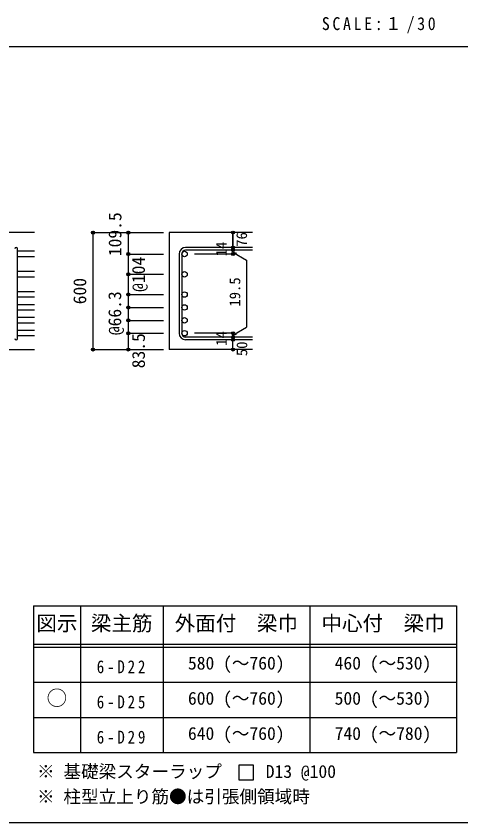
# Model space of a CAD drawing. Units: millimetres at full size, sheet at 1:30, with parts at other scales. Extents: x -5973 to 5954, y -4195 to 4201.
# Drawn here: x 1359 to 3633, y -4195 to -67 of the extents above; entities that cross this region are included whole.
import ezdxf
from ezdxf.enums import TextEntityAlignment as Align

# ---------------------------------------------------------------- set-up
doc = ezdxf.new("R2010")
doc.units = ezdxf.units.MM
doc.header["$LTSCALE"] = 30
doc.header["$PDMODE"] = 32
doc.header["$PDSIZE"] = 15
for name, color, linetype in [('0-1', 2, 'Continuous'), ('0-5', 7, 'Continuous'), ('0-6', 7, 'Continuous'), ('0-D', 4, 'Continuous'), ('6-7_文字', 7, 'Continuous'), ('6-E_枠', 7, 'Continuous'), ('F-0_枠', 6, 'Continuous')]:
    doc.layers.add(name, color=color, linetype=linetype)
doc.styles.add('ＭＳ ゴシック', font='')
doc.styles.get('ＭＳ ゴシック').set_extended_font_data('MS Gothic')

msp = doc.modelspace()

# ---------------------------------------------------------------- linework, layer by layer
at = {"layer": '0-1'}
for p, q in [((1452.44, -1174.89), (52.44, -1174.89)), ((2567.44, -1174.89), (2142.44, -1174.89)), ((2142.44, -1174.89), (2142.44, -1773.39)), ((1052.44, -1773.39), (1452.44, -1773.39)), ((2567.44, -1773.39), (2142.44, -1773.39))]:
    msp.add_line(p, q, dxfattribs=at)
at = {"layer": '0-5'}
for p, q in [((1452.44, -1270.51), (1366.44, -1270.51)), ((1452.44, -1298.51), (1366.44, -1298.51)), ((1452.44, -1374.2), (1366.44, -1374.2)), ((1452.44, -1402.2), (1366.44, -1402.2)), ((1452.44, -1477.89), (1366.44, -1477.89)), ((1452.44, -1505.89), (1366.44, -1505.89)), ((1452.44, -1543.89), (1366.44, -1543.89)), ((1452.44, -1571.89), (1366.44, -1571.89)), ((1452.44, -1609.89), (1366.44, -1609.89)), ((1452.44, -1637.89), (1366.44, -1637.89)), ((1452.44, -1675.89), (1366.44, -1675.89)), ((1452.44, -1703.89), (1366.44, -1703.89))]:
    msp.add_line(p, q, dxfattribs=at)
at = {"layer": '0-5', "color": 3}
for centre in [(2220.44, -1284.51), (2220.44, -1388.2), (2220.44, -1491.89), (2220.44, -1557.89), (2220.44, -1623.89), (2220.44, -1689.89)]:
    msp.add_circle(centre, 14, dxfattribs=at)
at = {"layer": '0-6'}
for p, q in [((1366.44, -1716.39), (1366.44, -1258.01)), ((2567.44, -1251.01), (2225.94, -1251.01)), ((2567.44, -1265.01), (2225.94, -1265.01)), ((2192.44, -1284.51), (2192.44, -1689.89)), ((2206.44, -1284.51), (2206.44, -1689.89)), ((2567.44, -1709.39), (2225.94, -1709.39)), ((2567.44, -1723.39), (2225.94, -1723.39))]:
    msp.add_line(p, q, dxfattribs=at)
for centre, radius, start, end in [((1359.44, -1258.01), 7, 0, 180), ((2225.94, -1284.51), 33.5, 90, 180), ((2225.94, -1284.51), 19.5, 90, 180), ((2225.94, -1689.89), 33.5, 180, 270), ((2225.94, -1689.89), 19.5, 180, 270), ((1359.44, -1716.39), 7, 180, 0)]:
    msp.add_arc(centre, radius, start, end, dxfattribs=at)
at = {"layer": '0-D'}
for p, q in [((1752.44, -1174.89), (1932.44, -1174.89)), ((1752.44, -1174.89), (1932.44, -1174.89)), ((1752.44, -1773.39), (1752.44, -1174.89)), ((1752.44, -1773.39), (1752.44, -1174.89)), ((1752.44, -1773.39), (1752.44, -1174.89)), ((1932.44, -1174.89), (2112.44, -1174.89)), ((1932.44, -1174.89), (2112.44, -1174.89)), ((2467.44, -1265.01), (2467.44, -1251.01)), ((2467.44, -1265.01), (2467.44, -1284.51)), ((2467.44, -1274.76), (2486.76, -1279.93)), ((2467.44, -1274.76), (2537.5, -1315.21)), ((1932.44, -1284.51), (2112.44, -1284.51)), ((1932.44, -1284.51), (2112.44, -1284.51)), ((2467.44, -1284.51), (2271.35, -1284.51)), ((2537.5, -1315.21), (2537.5, -1659.2)), ((1932.44, -1388.2), (2112.44, -1388.2)), ((1932.44, -1388.2), (1932.44, -1773.39)), ((1932.44, -1491.89), (2112.44, -1491.89)), ((1932.44, -1557.89), (2112.44, -1557.89)), ((1932.44, -1623.89), (2112.44, -1623.89)), ((1932.44, -1689.89), (2112.44, -1689.89)), ((2467.44, -1689.89), (2271.35, -1689.89)), ((2467.44, -1699.64), (2537.5, -1659.2)), ((2467.44, -1709.39), (2467.44, -1689.89)), ((2467.44, -1699.64), (2486.76, -1694.47)), ((2467.44, -1723.39), (2467.44, -1709.39)), ((2467.44, -1773.39), (2467.44, -1723.39)), ((1752.44, -1773.39), (1932.44, -1773.39)), ((1932.44, -1773.39), (2112.44, -1773.39))]:
    msp.add_line(p, q, dxfattribs=at)
for points in [[(1932.44, -1174.89), (1932.44, -1284.51), (1932.44, -1388.2)], [(2467.44, -1174.89), (2467.44, -1251.01), (2467.44, -1174.89)]]:
    msp.add_lwpolyline(points, dxfattribs=at)
for centre, radius in [((1752.44, -1174.89), 8), ((1752.44, -1174.89), 7.2), ((1752.44, -1174.89), 6.4), ((1752.44, -1174.89), 5.6), ((1752.44, -1174.89), 4.8), ((1752.44, -1174.89), 4), ((1752.44, -1174.89), 3.2), ((1752.44, -1174.89), 2.4), ((1752.44, -1174.89), 1.6), ((1752.44, -1174.89), 0.8), ((1932.44, -1174.89), 8), ((1932.44, -1174.89), 7.2), ((1932.44, -1174.89), 6.4), ((1932.44, -1174.89), 5.6), ((1932.44, -1174.89), 4.8), ((1932.44, -1174.89), 4), ((1932.44, -1174.89), 3.2), ((1932.44, -1174.89), 2.4), ((1932.44, -1174.89), 1.6), ((1932.44, -1174.89), 0.8), ((2467.44, -1174.89), 4), ((2467.44, -1174.89), 3.6), ((2467.44, -1174.89), 3.2), ((2467.44, -1174.89), 2.8), ((2467.44, -1174.89), 2.4), ((2467.44, -1174.89), 2), ((2467.44, -1174.89), 1.6), ((2467.44, -1174.89), 1.2), ((2467.44, -1174.89), 0.8), ((2467.44, -1174.89), 0.4), ((1932.44, -1284.51), 8), ((1932.44, -1284.51), 7.2), ((1932.44, -1284.51), 6.4), ((1932.44, -1284.51), 5.6), ((2467.44, -1251.01), 4), ((2467.44, -1265.01), 4), ((2467.44, -1251.01), 3.6), ((2467.44, -1265.01), 3.6), ((2467.44, -1251.01), 3.2), ((2467.44, -1265.01), 3.2), ((2467.44, -1251.01), 2.8), ((2467.44, -1265.01), 2.8), ((2467.44, -1251.01), 2.4), ((2467.44, -1265.01), 2.4), ((2467.44, -1251.01), 2), ((2467.44, -1265.01), 2), ((2467.44, -1251.01), 1.6), ((2467.44, -1265.01), 1.6), ((2467.44, -1251.01), 1.2), ((2467.44, -1265.01), 1.2), ((2467.44, -1251.01), 0.8), ((2467.44, -1265.01), 0.8), ((2467.44, -1251.01), 0.4), ((2467.44, -1265.01), 0.4), ((1932.44, -1284.51), 4.8), ((1932.44, -1284.51), 4), ((1932.44, -1284.51), 3.2), ((1932.44, -1284.51), 2.4), ((1932.44, -1284.51), 1.6), ((1932.44, -1284.51), 0.8), ((2467.44, -1284.51), 4), ((2467.44, -1284.51), 3.6), ((2467.44, -1284.51), 3.2), ((2467.44, -1284.51), 2.8), ((2467.44, -1284.51), 2.4), ((2467.44, -1284.51), 2), ((2467.44, -1284.51), 1.6), ((2467.44, -1284.51), 1.2), ((2467.44, -1284.51), 0.8), ((2467.44, -1284.51), 0.4), ((1932.44, -1388.2), 8), ((1932.44, -1388.2), 7.2), ((1932.44, -1388.2), 6.4), ((1932.44, -1388.2), 5.6), ((1932.44, -1388.2), 4.8), ((1932.44, -1388.2), 4), ((1932.44, -1388.2), 3.2), ((1932.44, -1388.2), 2.4), ((1932.44, -1388.2), 1.6), ((1932.44, -1388.2), 0.8), ((1932.44, -1491.89), 8), ((1932.44, -1491.89), 7.2), ((1932.44, -1491.89), 6.4), ((1932.44, -1491.89), 5.6), ((1932.44, -1491.89), 4.8), ((1932.44, -1491.89), 4), ((1932.44, -1491.89), 3.2), ((1932.44, -1491.89), 2.4), ((1932.44, -1491.89), 1.6), ((1932.44, -1491.89), 0.8), ((1932.44, -1557.89), 8), ((1932.44, -1557.89), 7.2), ((1932.44, -1557.89), 6.4), ((1932.44, -1557.89), 5.6), ((1932.44, -1557.89), 4.8), ((1932.44, -1557.89), 4), ((1932.44, -1557.89), 3.2), ((1932.44, -1557.89), 2.4), ((1932.44, -1557.89), 1.6), ((1932.44, -1557.89), 0.8), ((1932.44, -1623.89), 8), ((1932.44, -1623.89), 7.2), ((1932.44, -1623.89), 6.4), ((1932.44, -1623.89), 5.6), ((1932.44, -1623.89), 4.8), ((1932.44, -1623.89), 4), ((1932.44, -1623.89), 3.2), ((1932.44, -1623.89), 2.4), ((1932.44, -1623.89), 1.6), ((1932.44, -1623.89), 0.8), ((1932.44, -1689.89), 8), ((1932.44, -1689.89), 7.2), ((1932.44, -1689.89), 6.4), ((1932.44, -1689.89), 5.6), ((1932.44, -1689.89), 4.8), ((1932.44, -1689.89), 4), ((1932.44, -1689.89), 3.2), ((1932.44, -1689.89), 2.4), ((1932.44, -1689.89), 1.6), ((1932.44, -1689.89), 0.8), ((2467.44, -1689.89), 4), ((2467.44, -1689.89), 3.6), ((2467.44, -1689.89), 3.2), ((2467.44, -1689.89), 2.8), ((2467.44, -1689.89), 2.4), ((2467.44, -1689.89), 2), ((2467.44, -1689.89), 1.6), ((2467.44, -1689.89), 1.2), ((2467.44, -1689.89), 0.8), ((2467.44, -1689.89), 0.4), ((2467.44, -1709.39), 4), ((2467.44, -1723.39), 4), ((2467.44, -1709.39), 3.6), ((2467.44, -1723.39), 3.6), ((2467.44, -1709.39), 3.2), ((2467.44, -1723.39), 3.2), ((2467.44, -1709.39), 2.8), ((2467.44, -1723.39), 2.8), ((2467.44, -1709.39), 2.4), ((2467.44, -1723.39), 2.4), ((2467.44, -1709.39), 2), ((2467.44, -1723.39), 2), ((2467.44, -1709.39), 1.6), ((2467.44, -1723.39), 1.6), ((2467.44, -1709.39), 1.2), ((2467.44, -1723.39), 1.2), ((2467.44, -1709.39), 0.8), ((2467.44, -1723.39), 0.8), ((2467.44, -1709.39), 0.4), ((2467.44, -1723.39), 0.4), ((1752.44, -1773.39), 7.2), ((1752.44, -1773.39), 6.4), ((1752.44, -1773.39), 5.6), ((1752.44, -1773.39), 4.8), ((1752.44, -1773.39), 4), ((1752.44, -1773.39), 3.2), ((1752.44, -1773.39), 2.4), ((1752.44, -1773.39), 1.6), ((1752.44, -1773.39), 0.8), ((1932.44, -1773.39), 7.2), ((1932.44, -1773.39), 6.4), ((1932.44, -1773.39), 5.6), ((1932.44, -1773.39), 4.8), ((1932.44, -1773.39), 4), ((1932.44, -1773.39), 3.2), ((1932.44, -1773.39), 2.4), ((1932.44, -1773.39), 1.6), ((1932.44, -1773.39), 0.8), ((2467.44, -1773.39), 4), ((2467.44, -1773.39), 3.6), ((2467.44, -1773.39), 3.2), ((2467.44, -1773.39), 2.8), ((2467.44, -1773.39), 2.4), ((2467.44, -1773.39), 2), ((2467.44, -1773.39), 1.6), ((2467.44, -1773.39), 1.2), ((2467.44, -1773.39), 0.8), ((2467.44, -1773.39), 0.4)]:
    msp.add_circle(centre, radius, dxfattribs=at)
at = {"layer": '0-D', "color": 7}
for p in [(1752.44, -1174.89), (1932.44, -1174.89), (2467.44, -1174.89), (1932.44, -1284.51), (2467.44, -1251.01), (2467.44, -1265.01), (2467.44, -1284.51), (1932.44, -1388.2), (1932.44, -1491.89), (1932.44, -1557.89), (1932.44, -1623.89), (1932.44, -1689.89), (2467.44, -1689.89), (2467.44, -1689.89), (2467.44, -1709.39), (2467.44, -1723.39), (1752.44, -1773.39), (1932.44, -1773.39), (2467.44, -1773.39)]:
    msp.add_point(p, dxfattribs=at)
at = {"layer": '6-7_文字'}
msp.add_lwpolyline([(2498.23, -3975.27), (2573.23, -3975.27), (2573.23, -3900.27), (2498.23, -3900.27)], close=True, dxfattribs=at)
at = {"layer": '6-E_枠', "color": 3}
for p, q in [((1447.71, -3085.43), (1447.71, -3835.43)), ((1447.71, -3085.43), (3610.24, -3085.43)), ((3610.24, -3085.43), (3610.24, -3835.43)), ((1447.71, -3835.43), (3610.24, -3835.43))]:
    msp.add_line(p, q, dxfattribs=at)
at = {"layer": '6-E_枠'}
for p, q in [((1687.71, -3085.43), (1687.71, -3835.43)), ((2110.24, -3085.43), (2110.24, -3835.43)), ((2860.24, -3085.43), (2860.24, -3835.43)), ((1447.71, -3280.43), (3610.24, -3280.43)), ((1447.71, -3295.43), (3610.24, -3295.43)), ((1447.71, -3475.43), (3610.24, -3475.43)), ((1447.71, -3655.43), (3610.24, -3655.43))]:
    msp.add_line(p, q, dxfattribs=at)
at = {"layer": 'F-0_枠', "color": 2}
msp.add_line((-5972.88, -222.05), (3723.6, -222.05), dxfattribs=at)
at = {"layer": 'F-0_枠'}
msp.add_line((5954.1, -4195.24), (-5972.88, -4195.24), dxfattribs=at)

# ---------------------------------------------------------------- texts
at = {"layer": '0-D', "style": 'ＭＳ ゴシック'}
for s, height, p in [('109.5', 65.98, (1917.44, -1295.39)), ('76', 54.99, (2556.36, -1247.19)), ('14', 54.99, (2452.21, -1296.44)), ('@104', 65.98, (2037.44, -1478.2)), ('600', 65.98, (1737.44, -1541.64)), ('19.5', 54.99, (2521.49, -1553.61)), ('@66.3', 65.98, (1916.29, -1699.66)), ('14', 54.99, (2452.18, -1754.07)), ('83.5', 65.98, (2037.57, -1869.12)), ('50', 54.99, (2557.44, -1806.89))]:
    msp.add_text(s, height=height, rotation=90, dxfattribs=at).set_placement(p, align=Align.BOTTOM_LEFT)
at = {"layer": '6-7_文字', "color": 2, "style": 'ＭＳ ゴシック'}
for s, p in [('図示', (1462.71, -3235.43)), ('梁主筋', (1741.48, -3235.43)), ('外面付\u3000梁巾', (2170.24, -3235.43)), ('中心付\u3000梁巾', (2920.24, -3235.43)), ('○', (1515.21, -3617.93))]:
    msp.add_text(s, height=76.98, dxfattribs=at).set_placement(p, align=Align.BOTTOM_LEFT)
at = {"layer": '6-7_文字', "style": 'ＭＳ ゴシック'}
for s, p in [('580 (～760)', (2237.74, -3430.43)), ('460 (～530)', (2987.74, -3430.43)), ('600 (～760)', (2237.74, -3610.43)), ('500 (～530)', (2987.74, -3610.43)), ('640 (～760)', (2237.74, -3790.43)), ('740 (～780)', (2987.74, -3790.43)), ('※ 基礎梁スターラップ     D13 @100', (1466.27, -3985.01)), ('※ 柱型立上り筋●は引張側領域時', (1466.27, -4113.51))]:
    msp.add_text(s, height=65.98, dxfattribs=at).set_placement(p, align=Align.BOTTOM_LEFT)
at = {"layer": '6-7_文字', "color": 2, "insert": (2922.26, -154.55), "char_height": 65.98, "attachment_point": 7, "style": 'ＭＳ ゴシック'}
msp.add_mtext('\\T1.34;\\W0.9;SCALE:１/30', dxfattribs=at)
at = {"layer": '6-7_文字', "char_height": 65.98, "attachment_point": 7, "style": 'ＭＳ ゴシック'}
for s, insert in [('\\T1.38;\\W0.85;6-D22', (1771.48, -3430.43)), ('\\T1.38;\\W0.85;6-D25', (1771.48, -3610.43)), ('\\T1.38;\\W0.85;6-D29', (1771.48, -3790.43))]:
    msp.add_mtext(s, dxfattribs=dict(at, insert=insert))

doc.saveas('drawing.dxf')
